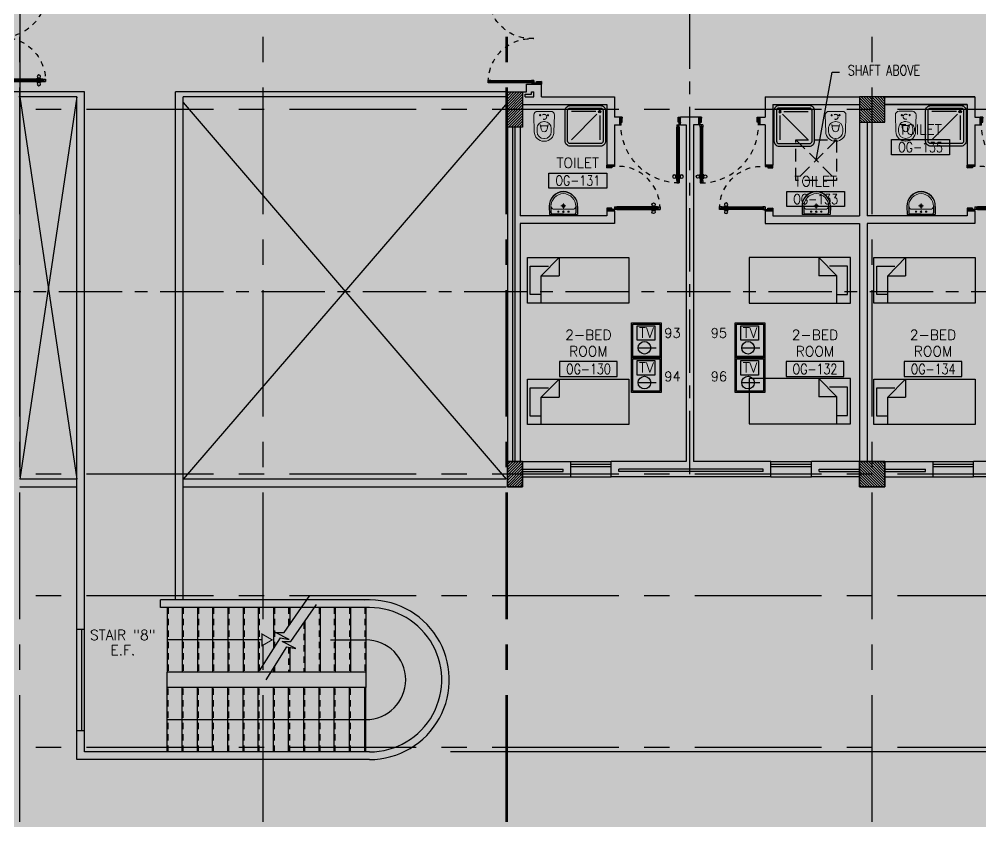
# Model space of a CAD drawing. Extents: x 0 to 93, y -1.5 to 78.
# Drawn here: x 40.44 to 59.41, y -1.46 to 14.38 of the extents above; entities that cross this region are included whole.
import ezdxf
from ezdxf.enums import TextEntityAlignment as Align

# ---------------------------------------------------------------- set-up
doc = ezdxf.new("R2010")
doc.units = 0
doc.header["$MEASUREMENT"] = 0
doc.header["$PDMODE"] = 34
for name, pattern in [('CENTER', [2, 1.25, -0.25, 0.25, -0.25]), ('CENTERX2', [4, 2.5, -0.5, 0.5, -0.5]), ('DASHED', [0.75, 0.5, -0.25]), ('HIDDEN', [0.375, 0.25, -0.125]), ('HIDDEN2', [0.1875, 0.125, -0.0625])]:
    doc.linetypes.add(name, pattern=pattern)
doc.layers.get('0').update_dxf_attribs({"color": 11, "linetype": 'CONTINUOUS'})
doc.layers.get('DEFPOINTS').update_dxf_attribs({"color": 11, "linetype": 'CONTINUOUS'})
for name, color, linetype in [('AX-DIM', 11, 'CONTINUOUS'), ('AXES', 11, 'CENTERX2'), ('AXES1', 11, 'CENTER'), ('COL', 11, 'CONTINUOUS'), ('DOOR', 11, 'CONTINUOUS'), ('E-CCTV', 4, 'CONTINUOUS'), ('E-SOCKETS', 4, 'CONTINUOUS'), ('EJ', 11, 'CONTINUOUS'), ('FIX', 11, 'CONTINUOUS'), ('FUR', 11, 'CONTINUOUS'), ('HAT', 11, 'CONTINUOUS'), ('INSUL', 11, 'CONTINUOUS'), ('RM-BOX', 11, 'CONTINUOUS'), ('RM-NAME', 11, 'CONTINUOUS'), ('RM-NO', 11, 'CONTINUOUS'), ('ROOF', 11, 'CONTINUOUS'), ('SHAFT', 11, 'CONTINUOUS'), ('STR', 11, 'CONTINUOUS'), ('WALL', 11, 'CONTINUOUS'), ('WIN', 11, 'CONTINUOUS')]:
    doc.layers.add(name, color=color, linetype=linetype)
doc.styles.add('ROMANS', font='ROMANS.shx', dxfattribs={"width": 0.6})
doc.styles.add('SIMPLEX', font='simplex.shx', dxfattribs={"width": 0.8})
doc.dimstyles.new('DIM-OUT', dxfattribs={"dimscale": 0, "dimtxt": 0.24, "dimasz": 0.08, "dimexe": 0.02, "dimexo": 0.02, "dimgap": 0.05, "dimtad": 1, "dimdec": 0, "dimlfac": 1000, "dimzin": 0, "dimdsep": 46, "dimtxsty": 'ROMANS', "dimblk1": 'ARCHTICK', "dimblk2": 'ARCHTICK', "dimsah": 1, "dimcen": 0.01, "dimdle": 0.08, "dimclrd": 7, "dimclre": 7, "dimclrt": 2, "dimadec": 0, "dimazin": 0, "dimtp": 2, "dimtm": 2, "dimtfac": 0.114286, "dimtdec": 0, "dimtix": 1, "dimtmove": 2, "dimatfit": 3, "dimldrblk": 'ARCHTICK', "dimfxl": 0, "dimtolj": 1, "dimtzin": 0, "dimarcsym": 0})
doc.dimstyles.new('DIM7', dxfattribs={"dimtxt": 0.24, "dimasz": 0.08, "dimexe": 0.07, "dimexo": 0.05, "dimgap": 0.07, "dimtad": 1, "dimzin": 0, "dimdsep": 46, "dimtxsty": 'SIMPLEX', "dimblk": 'ARCHTICK', "dimcen": 0.05, "dimdle": 0.05, "dimclrd": 4, "dimclre": 4, "dimclrt": 2, "dimadec": 0, "dimazin": 0, "dimtp": 2, "dimtm": 2, "dimtfac": 0.114286, "dimtix": 1, "dimtmove": 2, "dimatfit": 3, "dimldrblk": 'DOT', "dimfxl": 0, "dimtolj": 1, "dimtzin": 0, "dimarcsym": 0})

# ---------------------------------------------------------------- blocks, each defined once
blk = doc.blocks.new('_ARCHTICK')
at = {"color": 0, "linetype": 'ByBlock', "const_width": 0.15}
blk.add_lwpolyline([(-0.5, -0.5), (0.5, 0.5)], dxfattribs=at)
blk = doc.blocks.new('*D660')
at = {"layer": 'AX-DIM', "color": 7, "lineweight": -2}
for p, q in [((90.892, 5.15), (91.592, 5.15)), ((91.572, 5.23), (91.572, -0.155)), ((48.947, -0.075), (91.592, -0.075))]:
    blk.add_line(p, q, dxfattribs=at)
at = {"layer": 'DEFPOINTS', "color": 0}
for p in [(90.872, 5.15), (48.927, -0.075), (91.572, -0.075)]:
    blk.add_point(p, dxfattribs=at)
at = {"layer": 'AX-DIM', "color": 7, "lineweight": -2, "xscale": 0.08, "yscale": 0.08, "zscale": 0.08}
for p, rotation in [((91.572, 5.15), 90), ((91.572, -0.075), 270)]:
    blk.add_blockref('_ARCHTICK', p, dxfattribs=dict(at, rotation=rotation))
at = {"layer": 'AX-DIM', "color": 2, "insert": (91.402, 2.537), "char_height": 0.24, "attachment_point": 5, "rotation": 90, "style": 'ROMANS'}
blk.add_mtext('\\A1;5225', dxfattribs=at)
blk = doc.blocks.new('SHR1')
at = {"layer": 'FIX'}
for p, q in [((-196, 196), (-700, 700)), ((-143, 218), (-143, 700)), ((-218, 143), (-700, 143))]:
    blk.add_line(p, q, dxfattribs=at)
for points in [[(-825, 125), (-825, 725, -0.414214), (-725, 825), (-125, 825, -0.414214), (-25, 725), (-25, 125, -0.414214), (-125, 25), (-725, 25, -0.414214)], [(-775, 125), (-775, 725, -0.414214), (-725, 775), (-125, 775, -0.414214), (-75, 725), (-75, 125, -0.414214), (-125, 75), (-725, 75, -0.414214)]]:
    blk.add_lwpolyline(points, format="xyb", close=True, dxfattribs=at)
for radius in [25, 15]:
    blk.add_circle((-143, 143), radius, dxfattribs=at)
blk = doc.blocks.new('WC1')
at = {"layer": 'FIX', "lineweight": 20}
for p, q in [((-210, 204), (-538, 194)), ((-727, 5), (-727, -5)), ((-674, 5), (-674, -5)), ((-534, 24), (-540, 0)), ((-540, 0), (-534, -24)), ((-475, 141), (-538, 141)), ((-395, 76), (-490, 60)), ((-339, 5), (-339, -5)), ((-137, 0), (-137, 131)), ((-137, -131), (-137, 0)), ((-538, -141), (-475, -141)), ((-490, -60), (-395, -76)), ((-538, -194), (-210, -204)), ((-213, -204), (-210, -204))]:
    blk.add_line(p, q, dxfattribs=at)
at = {"layer": 'FIX', "linetype": 'Continuous', "lineweight": 20}
blk.add_line((-420, -47), (-420, 45), dxfattribs=at)
at = {"layer": 'FIX', "linetype": 'HIDDEN2', "lineweight": 20, "ltscale": 0.3}
blk.add_circle((-245, 0), 49.8, dxfattribs=at)
at = {"layer": 'FIX', "linetype": 'HIDDEN', "lineweight": 20, "ltscale": 0.05}
for centre in [(-213, 78), (-213, -77)]:
    blk.add_circle(centre, 11.6, dxfattribs=at)
at = {"layer": 'FIX', "lineweight": 20}
for centre, radius, start, end in [((-538, 5), 189, 90, 180), ((-210, 131), 73, 360, 90), ((-538, 5), 136, 90, 180), ((-473, -7), 68.2, 128.9242, 152.8468), ((-464, -18), 82, 108.496, 128.9242), ((-475, 5), 136, 360, 90), ((-538, -5), 189, 180, 270), ((-538, -5), 136, 180, 270), ((-473, 7), 68.2, 207.1532, 231.0758), ((-464, 18), 82, 231.0758, 251.504), ((-475, -5), 136, 270, 0), ((-210, -131), 73, 270, 0)]:
    blk.add_arc(centre, radius, start, end, dxfattribs=at)
at = {"layer": 'FIX', "linetype": 'Continuous', "lineweight": 20}
for centre, start, end in [((-443, 46), 357.6662, 91.6121), ((-442, -46), 268.3879, 2.3338)]:
    blk.add_arc(centre, 22.3, start, end, dxfattribs=at)
blk = doc.blocks.new('LAV1')
at = {"layer": 'FIX', "linetype": 'ByBlock', "ltscale": 0.3}
for p, q in [((-280, 210), (-275, 50)), ((-245, 210), (-245, 85)), ((245, 210), (245, 85)), ((280, 210), (275, 50)), ((0, 60), (-220, 60)), ((0, 60), (220, 60))]:
    blk.add_line(p, q, dxfattribs=at)
at = {"layer": 'FIX', "linetype": 'Continuous', "lineweight": 20}
for p, q in [((-275, 210), (-275, 50)), ((275, 210), (275, 50)), ((0, 50), (-275, 50)), ((0, 50), (-252, 50)), ((0, 155), (-181, 155)), ((0, 155), (181, 155)), ((0, 50), (275, 50)), ((0, 50), (252, 50))]:
    blk.add_line(p, q, dxfattribs=at)
at = {"layer": 'FIX', "linetype": 'DASHED', "lineweight": 20, "ltscale": 0.05}
for p, q in [((50, 220), (-50, 220)), ((0, 170), (0, 270)), ((0, 170), (0, 270))]:
    blk.add_line(p, q, dxfattribs=at)
at = {"layer": 'FIX', "lineweight": 20}
for p, q in [((16, 107), (-15, 107)), ((0, 92), (0, 123))]:
    blk.add_line(p, q, dxfattribs=at)
for centre, radius in [((0, 220), 29.5), ((0, 220), 22.5), ((0, 107), 15.5)]:
    blk.add_circle(centre, radius, dxfattribs=at)
at = {"layer": 'FIX', "linetype": 'HIDDEN', "lineweight": 20, "ltscale": 0.05}
for centre in [(-100, 107), (100, 107)]:
    blk.add_circle(centre, 12.4, dxfattribs=at)
at = {"layer": 'FIX', "linetype": 'ByBlock', "ltscale": 0.3}
for centre, radius, start, end in [((7, 220), 287, 91.3776, 182.0064), ((-7, 220), 287, 357.9936, 88.6224), ((-220, 85), 24.9, 179.7021, 269.9486), ((220, 85), 24.9, 270.0514, 0.2979)]:
    blk.add_arc(centre, radius, start, end, dxfattribs=at)
at = {"layer": 'FIX', "linetype": 'Continuous', "lineweight": 20}
for centre, radius, start, end in [((8, 217), 283, 91.6988, 181.351), ((8, 212), 253, 91.7328, 180.4884), ((-8, 217), 283, 358.649, 88.3012), ((-8, 212), 253, 359.5116, 88.2672), ((-179, 222), 66.9, 190.2006, 268.0786), ((179, 222), 66.9, 271.9214, 349.7994)]:
    blk.add_arc(centre, radius, start, end, dxfattribs=at)
blk = doc.blocks.new('DOOR100')
at = {"layer": 'DOOR', "color": 0, "linetype": 'ByBlock'}
for p, q in [((-92, 1206), (-92, 1141)), ((-83, 1206), (-92, 1206)), ((-83, 1141), (-92, 1141)), ((-83, 1129), (-83, 1219)), ((-76, 1219), (-83, 1219)), ((-83, 1206), (-83, 1141)), ((-76, 1251), (-76, 1301)), ((-76, 1301), (-26, 1301)), ((-26, 1301), (-76, 1301)), ((-59, 1251), (-76, 1251)), ((-59, 1251), (-59, 1271)), ((-43, 1271), (-59, 1271)), ((-43, 1251), (-43, 1271)), ((-26, 1251), (-43, 1251)), ((-26, 1251), (-26, 1301)), ((-26, 1219), (-19, 1219)), ((-19, 1129), (-19, 1219)), ((-19, 1206), (-19, 1141)), ((-19, 1206), (-10, 1206)), ((-19, 1141), (-10, 1141)), ((-10, 1206), (-10, 1141)), ((-76, 1129), (-83, 1129)), ((-26, 1129), (-19, 1129)), ((-76, 200), (-59, 200)), ((-76, 150), (-76, 200)), ((-59, 200), (-59, 180)), ((-43, 200), (-26, 200)), ((-43, 180), (-43, 200)), ((-26, 200), (-26, 150)), ((-1201, 0), (-1201, 150)), ((-1201, 150), (-1176, 150)), ((-1201, 150), (-1201, 0)), ((-1151, 0), (-1201, 0)), ((-1176, 150), (-1176, 100)), ((-1176, 100), (-1151, 100)), ((-1151, 100), (-1151, 0)), ((-76, 150), (-26, 150)), ((-59, 180), (-43, 180)), ((-51, 100), (-51, 0)), ((-26, 100), (-51, 100)), ((-51, 0), (-1, 0)), ((-1, 150), (-26, 150)), ((-26, 150), (-26, 100)), ((-1, 150), (-1, 0))]:
    blk.add_line(p, q, dxfattribs=at)
at = {"layer": 'DOOR', "linetype": 'ByBlock'}
for p, q in [((-76, 1251), (-76, 200)), ((-59, 200), (-59, 1251)), ((-43, 200), (-43, 1251)), ((-26, 200), (-26, 1251))]:
    blk.add_line(p, q, dxfattribs=at)
at = {"layer": 'DOOR', "color": 9, "linetype": 'ByBlock'}
for p, q in [((-1151, 0), (-1201, 114)), ((-1151, 0), (-1201, 40)), ((-1151, 0), (-1164, 100)), ((-51, 0), (-1, 114)), ((-51, 0), (-38, 100)), ((-51, 0), (-1, 40))]:
    blk.add_line(p, q, dxfattribs=at)
at = {"layer": 'DOOR', "color": 0, "linetype": 'ByBlock'}
for centre in [(-125, 1174), (22, 1174)]:
    blk.add_circle(centre, 32.4, dxfattribs=at)
at = {"layer": 'DOOR', "linetype": 'HIDDEN', "ltscale": 0.5}
blk.add_arc((-27, 152), 1149, 89.961, 180.0931, dxfattribs=at)
at = {"layer": 'DOOR', "color": 9, "linetype": 'ByBlock'}
for centre, radius, start, end in [((-1151, 0), 154, 103.7142, 108.8947), ((-1151, 0), 134, 100.72, 111.8402), ((-1151, 0), 94.4, 90, 121.9818), ((-1151, 0), 74.4, 90, 132.2236), ((-1151, 0), 54.4, 90, 156.7926), ((-1151, 0), 34.4, 90, 180), ((-1151, 0), 14.4, 90, 180), ((-51, 0), 94.4, 58.0182, 90), ((-51, 0), 74.4, 47.7764, 90), ((-51, 0), 54.4, 23.2074, 90), ((-51, 0), 34.4, 0, 90), ((-51, 0), 14.4, 0, 90), ((-51, 0), 134, 68.1598, 79.28), ((-51, 0), 114, 64.0838, 77.3774), ((-51, 0), 154, 71.1053, 76.2858)]:
    blk.add_arc(centre, radius, start, end, dxfattribs=at)
blk = doc.blocks.new('DOOR90')
at = {"layer": 'DOOR', "linetype": 'ByBlock'}
for p, q in [((0, 0), (-150, 0)), ((-200, -25), (-1000, -25)), ((-200, -42), (-1000, -42)), ((-200, -58), (-1000, -58)), ((-1000, -75), (-200, -75))]:
    blk.add_line(p, q, dxfattribs=at)
at = {"layer": 'DOOR', "color": 0, "linetype": 'ByBlock'}
for p, q in [((-150, 0), (-150, -25)), ((-150, 0), (0, 0)), ((0, -50), (0, 0)), ((-1050, -25), (-1050, -75)), ((-1050, -75), (-1050, -25)), ((-1000, -25), (-1050, -25)), ((-1000, -75), (-1050, -75)), ((-1020, -42), (-1020, -58)), ((-1000, -42), (-1020, -42)), ((-1000, -58), (-1020, -58)), ((-1000, -25), (-1000, -42)), ((-1000, -58), (-1000, -75)), ((-968, -25), (-968, -18)), ((-878, -18), (-968, -18)), ((-968, -75), (-968, -82)), ((-878, -82), (-968, -82)), ((-955, -18), (-955, -9)), ((-955, -9), (-890, -9)), ((-955, -18), (-890, -18)), ((-955, -82), (-955, -91)), ((-955, -82), (-890, -82)), ((-955, -91), (-890, -91)), ((-890, -18), (-890, -9)), ((-890, -82), (-890, -91)), ((-878, -25), (-878, -18)), ((-878, -75), (-878, -82)), ((-200, -42), (-200, -25)), ((-200, -25), (-150, -25)), ((-180, -42), (-200, -42)), ((-200, -75), (-200, -58)), ((-200, -58), (-180, -58)), ((-150, -75), (-200, -75)), ((-180, -58), (-180, -42)), ((-150, -75), (-150, -25)), ((-150, -25), (-100, -25)), ((-100, -25), (-100, -50)), ((-100, -50), (0, -50)), ((-150, -900), (-150, -875)), ((-150, -875), (-100, -875)), ((0, -900), (-150, -900)), ((-150, -900), (0, -900)), ((-100, -850), (0, -850)), ((-100, -875), (-100, -850)), ((0, -850), (0, -900))]:
    blk.add_line(p, q, dxfattribs=at)
at = {"layer": 'DOOR', "color": 9, "linetype": 'ByBlock'}
for p, q in [((0, -50), (-114, 0)), ((0, -50), (-40, 0)), ((0, -50), (-100, -37)), ((0, -850), (-114, -900)), ((0, -850), (-100, -863)), ((0, -850), (-40, -900))]:
    blk.add_line(p, q, dxfattribs=at)
at = {"layer": 'DOOR', "color": 0, "linetype": 'ByBlock'}
for centre in [(-923, 24), (-923, -124)]:
    blk.add_circle(centre, 32.4, dxfattribs=at)
at = {"layer": 'DOOR', "color": 9, "linetype": 'ByBlock'}
for centre, radius, start, end in [((0, -50), 74.4, 137.7764, 180), ((0, -50), 54.4, 113.2074, 180), ((0, -50), 154, 161.1053, 166.2858), ((0, -50), 134, 158.1598, 169.28), ((0, -50), 114, 154.0838, 167.3774), ((0, -50), 94.4, 148.0182, 180), ((0, -50), 34.4, 90, 180), ((0, -50), 14.4, 90, 180), ((0, -850), 154, 193.7142, 198.8947), ((0, -850), 134, 190.72, 201.8402), ((0, -850), 94.4, 180, 211.9818), ((0, -850), 74.4, 180, 222.2236), ((0, -850), 54.4, 180, 246.7926), ((0, -850), 34.4, 180, 270), ((0, -850), 14.4, 180, 270)]:
    blk.add_arc(centre, radius, start, end, dxfattribs=at)
at = {"layer": 'DOOR', "linetype": 'HIDDEN', "ltscale": 0.5}
blk.add_arc((-222, -50), 828, 178.2701, 275.003, dxfattribs=at)
blk = doc.blocks.new('RM1')
at = {"layer": 'RM-BOX'}
blk.add_lwpolyline([(570, -200), (-570, -200), (-570, -500), (570, -500)], close=True, dxfattribs=at)
at = {"layer": 'RM-NAME', "style": 'ROMANS'}
for tag, p in [('ROOMNAME1', (0, 324)), ('ROOMNAME2', (0, 0))]:
    blk.add_attdef(tag, text='', height=200, dxfattribs=at).set_placement(p, align=Align.MIDDLE)
at = {"layer": 'RM-NO', "style": 'ROMANS', "width": 0.8}
blk.add_attdef('ROOMNO', text='', height=200, dxfattribs=at).set_placement((0, -350), align=Align.MIDDLE)
blk = doc.blocks.new('AH20A')
at = {"layer": 'FUR'}
for p, q in [((0, 0.5), (0, -0.5)), ((1, 0.5), (0, 0.5)), ((0.1358, 0.5), (0.1358, -0.0987)), ((1, -0.5), (1, 0.5)), ((0.1358, 0.3112), (0.0277, 0.3112)), ((0.0277, 0.3112), (0.0277, -0.3087)), ((0.1358, -0.0987), (0.3125, -0.5)), ((0.1358, -0.0987), (0.3125, -0.0987)), ((0.3125, -0.5), (0.3125, -0.0987)), ((0.0277, -0.3087), (0.2076, -0.3087)), ((0, -0.5), (1, -0.5))]:
    blk.add_line(p, q, dxfattribs=at)
blk = doc.blocks.new('*X89')
at = {"color": 0}
for p, q in [((227929, 169910), (228408, 170390)), ((227929, 169963), (228355, 170390)), ((227929, 170017), (228302, 170390)), ((227929, 170070), (228249, 170390)), ((227929, 170123), (228196, 170390)), ((227929, 170176), (228143, 170390)), ((227929, 170229), (228090, 170390)), ((227929, 170282), (228037, 170390)), ((227929, 170335), (227984, 170390)), ((227961, 169890), (228429, 170357)), ((228014, 169890), (228429, 170304)), ((228067, 169890), (228429, 170251)), ((228120, 169890), (228429, 170198)), ((228173, 169890), (228429, 170145)), ((228226, 169890), (228429, 170092)), ((228279, 169890), (228429, 170039)), ((228332, 169890), (228429, 169986)), ((228385, 169890), (228429, 169933))]:
    blk.add_line(p, q, dxfattribs=at)
blk = doc.blocks.new('COL50')
at = {"layer": 'COL'}
blk.add_lwpolyline([(-250, 250), (-250, -250), (250, -250), (250, 250)], close=True, dxfattribs=at)
blk = doc.blocks.new('A$C272A55A0')
at = {"layer": 'DOOR', "color": 0, "linetype": 'ByBlock'}
for p, q in [((0, 900), (0, 1050)), ((50, 1050), (0, 1050)), ((25, 950), (50, 950)), ((25, 900), (25, 950)), ((50, 950), (50, 1050)), ((1750, 950), (1750, 1050)), ((1750, 1050), (1800, 1050)), ((1775, 950), (1750, 950)), ((1775, 900), (1775, 950)), ((1800, 1050), (1800, 900)), ((0, 900), (25, 900)), ((75, 900), (25, 900)), ((25, 850), (25, 900)), ((42, 850), (25, 850)), ((58, 870), (42, 870)), ((42, 870), (42, 850)), ((58, 850), (58, 870)), ((75, 850), (58, 850)), ((75, 900), (75, 850)), ((1725, 900), (1775, 900)), ((1725, 900), (1725, 850)), ((1725, 850), (1742, 850)), ((1742, 870), (1758, 870)), ((1742, 850), (1742, 870)), ((1758, 870), (1758, 850)), ((1758, 850), (1775, 850)), ((1800, 900), (1775, 900)), ((1775, 850), (1775, 900)), ((25, 50), (42, 50)), ((25, 50), (25, 0)), ((25, 0), (75, 0)), ((75, 0), (25, 0)), ((42, 50), (42, 30)), ((42, 30), (58, 30)), ((58, 50), (75, 50)), ((58, 50), (58, 30)), ((75, 50), (75, 0)), ((1718, 160), (1709, 160)), ((1709, 95), (1709, 160)), ((1718, 95), (1709, 95)), ((1725, 173), (1718, 173)), ((1718, 173), (1718, 83)), ((1718, 95), (1718, 160)), ((1725, 83), (1718, 83)), ((1742, 50), (1725, 50)), ((1725, 50), (1725, 0)), ((1775, 0), (1725, 0)), ((1725, 0), (1775, 0)), ((1742, 50), (1742, 30)), ((1758, 30), (1742, 30)), ((1775, 50), (1758, 50)), ((1758, 50), (1758, 30)), ((1775, 173), (1782, 173)), ((1775, 83), (1782, 83)), ((1775, 50), (1775, 0)), ((1782, 173), (1782, 83)), ((1782, 160), (1791, 160)), ((1782, 95), (1782, 160)), ((1782, 95), (1791, 95)), ((1791, 95), (1791, 160))]:
    blk.add_line(p, q, dxfattribs=at)
at = {"layer": 'DOOR', "color": 9, "linetype": 'ByBlock'}
for p, q in [((50, 1050), (0, 1010)), ((50, 1050), (0, 937)), ((50, 1050), (37, 950)), ((1750, 1050), (1800, 1010)), ((1750, 1050), (1800, 937)), ((1750, 1050), (1763, 950))]:
    blk.add_line(p, q, dxfattribs=at)
at = {"layer": 'DOOR', "linetype": 'ByBlock'}
for p, q in [((25, 850), (25, 50)), ((42, 850), (42, 50)), ((58, 850), (58, 50)), ((75, 50), (75, 850)), ((1725, 50), (1725, 850)), ((1742, 850), (1742, 50)), ((1758, 850), (1758, 50)), ((1775, 850), (1775, 50))]:
    blk.add_line(p, q, dxfattribs=at)
at = {"layer": 'DOOR', "color": 0, "linetype": 'ByBlock'}
for centre in [(1676, 128), (1824, 128)]:
    blk.add_circle(centre, 32.4, dxfattribs=at)
at = {"layer": 'DOOR', "color": 9, "linetype": 'ByBlock'}
for centre, radius, start, end in [((50, 1050), 54.4, 203.2074, 270), ((50, 1050), 74.4, 227.7764, 270), ((50, 1050), 94.4, 238.0182, 270), ((50, 1050), 34.4, 180, 270), ((50, 1050), 14.4, 180, 270), ((1750, 1050), 14.4, 270, 0), ((1750, 1050), 34.4, 270, 0), ((1750, 1050), 54.4, 270, 336.7926), ((1750, 1050), 74.4, 270, 312.2236), ((1750, 1050), 94.4, 270, 301.9818), ((50, 1050), 114, 244.0838, 257.3774), ((50, 1050), 134, 248.1598, 259.28), ((50, 1050), 154, 251.1053, 256.2858), ((1750, 1050), 114, 282.6226, 295.9162), ((1750, 1050), 134, 280.72, 291.8402), ((1750, 1050), 154, 283.7142, 288.8947)]:
    blk.add_arc(centre, radius, start, end, dxfattribs=at)
at = {"layer": 'DOOR', "linetype": 'HIDDEN', "ltscale": 0.5}
for centre, start, end in [((50, 851), 268.3174, 3.2965), ((1750, 851), 176.7035, 271.6826)]:
    blk.add_arc(centre, 851, start, end, dxfattribs=at)
at = {"layer": 'WALL', "linetype": 'ByBlock'}
blk.add_line((1800, 900), (1800, 1050), dxfattribs=at)
blk = doc.blocks.new('C11')
at = {"layer": 'HAT'}
h = blk.add_hatch(dxfattribs=at)
h.set_pattern_fill('ANSI31', color=256, scale=300, style=0)
h.set_pattern_definition([(45, (-248556.182, -75061.005), (-26.5165043, 26.5165043), [])])
h.paths.add_polyline_path([(300, 700), (0, 700), (0, 350), (300, 350)])
h.paths.add_polyline_path([(300, 350), (0, 350), (0, 0), (300, 0)])
at = {"layer": 'COL'}
blk.add_lwpolyline([(300, 700), (300, 0), (0, 0), (0, 700)], close=True, dxfattribs=at)
blk = doc.blocks.new('*X88')
at = {"color": 0}
for p, q in [((227929, 177123), (228395, 177590)), ((227929, 177176), (228342, 177590)), ((227929, 177229), (228289, 177590)), ((227929, 177282), (228236, 177590)), ((227929, 177335), (228183, 177590)), ((227929, 177388), (228130, 177590)), ((227929, 177441), (228077, 177590)), ((227929, 177494), (228024, 177590)), ((227929, 177547), (227971, 177590)), ((227948, 177090), (228429, 177570)), ((228001, 177090), (228429, 177517)), ((228054, 177090), (228429, 177464)), ((228107, 177090), (228429, 177411)), ((228161, 177090), (228429, 177358)), ((228214, 177090), (228429, 177305)), ((228267, 177090), (228429, 177252)), ((228320, 177090), (228429, 177199)), ((228373, 177090), (228429, 177146))]:
    blk.add_line(p, q, dxfattribs=at)
blk = doc.blocks.new('C-300')
at = {"layer": 'HAT', "linetype": 'ByBlock', "ltscale": 0.3}
h = blk.add_hatch(dxfattribs=at)
h.set_pattern_fill('ANSI31', color=8, scale=300, style=0)
h.set_pattern_definition([(45, (-258496.182, -82361.005), (-26.5165043, 26.5165043), [])])
h.paths.add_polyline_path([(300, 500), (0, 500), (0, 250), (300, 250)])
h.paths.add_polyline_path([(300, 250), (0, 250), (0, 0), (300, 0)])
at = {"layer": 'COL'}
blk.add_lwpolyline([(0, 500), (300, 500), (300, 0), (0, 0)], close=True, dxfattribs=at)

msp = doc.modelspace()

# ---------------------------------------------------------------- linework, layer by layer
for p, q in [((45.6701, 2.2749), (46.1778, 3.0062)), ((45.7969, 2.0966), (46.3046, 2.8279)), ((45.1841, 1.5143), (45.5933, 2.1695)), ((45.4998, 2.2749), (45.6701, 2.2749)), ((45.7687, 2.1344), (45.4998, 2.2749)), ((45.5933, 2.1695), (45.7687, 2.1344)), ((45.8954, 1.9562), (45.6266, 2.0966)), ((45.6266, 2.0966), (45.7969, 2.0966)), ((45.3109, 1.336), (45.7201, 1.9913)), ((45.7201, 1.9913), (45.8954, 1.9562))]:
    msp.add_line(p, q)
at = {"layer": 'AXES'}
for p, q in [((45.2517, -1.4643), (45.2517, 77.3484)), ((57.2717, -1.4643), (57.2717, 77.3484)), ((40.4517, -1.4643), (40.4517, 76.9984)), ((50.0517, -1.4643), (50.0517, 76.9984)), ((50.0717, -1.4643), (50.0717, 76.9984)), ((92.2717, 12.6), (24.2317, 12.6)), ((92.2717, 5.4), (24.2317, 5.4)), ((92.2717, 3), (24.2317, 3)), ((92.2717, 0), (24.2317, 0))]:
    msp.add_line(p, q, dxfattribs=at)
at = {"layer": 'AXES1'}
for p, q in [((53.6717, 5.4), (53.6717, 64.22)), ((82.4717, 9), (21.8317, 9)), ((82.4717, 9), (40.1817, 9))]:
    msp.add_line(p, q, dxfattribs=at)
at = {"layer": 'COL'}
msp.add_lwpolyline([(57.5217, 5.65), (57.5217, 5.15), (57.0217, 5.15), (57.0217, 5.65)], close=True, dxfattribs=at)
at = {"layer": 'E-SOCKETS'}
for p, q in [((52.5219, 7.7005), (52.5219, 8.3878)), ((52.5219, 8.3878), (53.1078, 8.3878)), ((53.1078, 8.3878), (53.1078, 7.7005)), ((54.5653, 7.7005), (54.5653, 8.3878)), ((54.5653, 8.3878), (55.1512, 8.3878)), ((55.1512, 8.3878), (55.1512, 7.7005)), ((52.6526, 7.8941), (53.011, 7.8941)), ((54.6961, 7.8941), (55.0544, 7.8941)), ((52.5219, 7.7005), (53.1078, 7.7005)), ((53.1078, 7.7005), (52.5219, 7.7005)), ((52.5219, 7.0131), (52.5219, 7.7005)), ((53.1078, 7.7005), (53.1078, 7.0131)), ((54.5653, 7.7005), (55.1512, 7.7005)), ((55.1512, 7.7005), (54.5653, 7.7005)), ((54.5653, 7.0131), (54.5653, 7.7005)), ((55.1512, 7.7005), (55.1512, 7.0131)), ((52.6526, 7.2067), (53.011, 7.2067)), ((54.6961, 7.2067), (55.0544, 7.2067)), ((53.1078, 7.0131), (52.5219, 7.0131)), ((55.1512, 7.0131), (54.5653, 7.0131))]:
    msp.add_line(p, q, dxfattribs=at)
at = {"layer": 'E-SOCKETS', "color": 8}
for p, q in [((52.5469, 7.7255), (52.5469, 8.3628)), ((52.5469, 8.3628), (53.0828, 8.3628)), ((53.0828, 8.3628), (53.0828, 7.7255)), ((54.5903, 7.7255), (54.5903, 8.3628)), ((54.5903, 8.3628), (55.1262, 8.3628)), ((55.1262, 8.3628), (55.1262, 7.7255)), ((53.0828, 7.7255), (52.5469, 7.7255)), ((52.5469, 7.6755), (53.0828, 7.6755)), ((52.5469, 7.0381), (52.5469, 7.6755)), ((53.0828, 7.6755), (53.0828, 7.0381)), ((55.1262, 7.7255), (54.5903, 7.7255)), ((54.5903, 7.6755), (55.1262, 7.6755)), ((54.5903, 7.0381), (54.5903, 7.6755)), ((55.1262, 7.6755), (55.1262, 7.0381)), ((53.0828, 7.0381), (52.5469, 7.0381)), ((55.1262, 7.0381), (54.5903, 7.0381))]:
    msp.add_line(p, q, dxfattribs=at)
at = {"layer": 'E-SOCKETS'}
for points in [[(52.636, 8.0445), (52.636, 8.3306), (52.981, 8.3306), (52.981, 8.0445)], [(54.6794, 8.0445), (54.6794, 8.3306), (55.0244, 8.3306), (55.0244, 8.0445)], [(52.636, 7.3572), (52.636, 7.6432), (52.981, 7.6432), (52.981, 7.3572)], [(54.6794, 7.3572), (54.6794, 7.6432), (55.0244, 7.6432), (55.0244, 7.3572)]]:
    msp.add_lwpolyline(points, close=True, dxfattribs=at)
for centre in [(52.7776, 7.8941), (54.8211, 7.8941), (52.7776, 7.2067), (54.8211, 7.2067)]:
    msp.add_circle(centre, 0.125, dxfattribs=at)
at = {"layer": 'EJ'}
msp.add_line((40.4517, 15.1), (40.4517, 13), dxfattribs=at)
at = {"layer": 'INSUL'}
for p, q in [((50.5467, 12.9), (50.5467, 12.95)), ((50.5467, 12.95), (50.5967, 12.95)), ((50.5967, 12.85), (50.5967, 12.95)), ((50.4217, 12.9), (50.5467, 12.9)), ((50.4217, 12.85), (50.5967, 12.85)), ((50.1717, 12.25), (50.1717, 5.65)), ((50.2217, 12.25), (50.2217, 5.65)), ((50.3717, 5.5), (51.1717, 5.5)), ((50.3717, 5.45), (51.1717, 5.45)), ((51.1717, 5.45), (51.1717, 5.5)), ((52.2717, 5.45), (52.2717, 5.5)), ((55.1217, 5.5), (52.2717, 5.5)), ((55.1217, 5.45), (52.2717, 5.45)), ((55.1217, 5.45), (55.1217, 5.5)), ((56.2217, 5.45), (56.2217, 5.5)), ((56.2217, 5.5), (57.0217, 5.5)), ((56.2217, 5.45), (57.0217, 5.45)), ((57.5217, 5.5), (58.3217, 5.5)), ((57.5217, 5.45), (58.3217, 5.45)), ((58.3217, 5.45), (58.3217, 5.5))]:
    msp.add_line(p, q, dxfattribs=at)
at = {"layer": 'RM-NO'}
msp.add_line((59.4029, 12.45), (59.4029, 12.3), dxfattribs=at)
at = {"layer": 'ROOF'}
for p, q in [((40.4517, 26.65), (40.4517, 13)), ((41.7267, 12.95), (40.0567, 12.95)), ((40.4517, 13), (40.4517, 5.35)), ((41.7267, 2.34), (41.7267, 12.95)), ((43.5267, 2.915), (43.5267, 12.95)), ((50.0517, 12.95), (43.5267, 12.95)), ((41.5767, 12.85), (40.4317, 12.85)), ((41.5767, 2.915), (41.5767, 12.85)), ((43.6767, 2.915), (43.6767, 12.85)), ((50.0517, 12.85), (43.6767, 12.85)), ((40.4517, 5.15), (41.5767, 5.15)), ((41.5767, 5.3), (40.4518, 5.3)), ((50.0515, 5.3), (43.6767, 5.3)), ((43.6767, 5.15), (50.0517, 5.15)), ((45.4569, 1.5698), (45.4569, 1.49)), ((45.4569, 1.5698), (45.4569, 1.49)), ((45.4769, 1.6018), (45.4769, 1.49)), ((45.4769, 1.6018), (45.4769, 1.49)), ((43.3569, 1.19), (43.3569, 1.49)), ((47.2769, 1.49), (43.3569, 1.49)), ((47.2769, 1.49), (47.2769, 1.19)), ((47.2769, 1.19), (43.3569, 1.19))]:
    msp.add_line(p, q, dxfattribs=at)
at = {"layer": 'ROOF', "color": 9}
msp.add_line((40.4517, 13), (40.4517, 5.35), dxfattribs=at)
at = {"layer": 'SHAFT'}
for p, q in [((40.4517, 12.85), (41.5767, 5.3)), ((41.5767, 12.85), (40.4518, 5.3)), ((50.0717, 12.74), (43.6767, 5.3)), ((43.6767, 12.74), (50.0515, 5.3))]:
    msp.add_line(p, q, dxfattribs=at)
at = {"layer": 'SHAFT', "linetype": 'HIDDEN'}
for p, q in [((55.7657, 12), (56.5657, 11.2)), ((56.5657, 12), (55.7657, 11.2))]:
    msp.add_line(p, q, dxfattribs=at)
msp.add_lwpolyline([(55.7657, 12), (56.5657, 12), (56.5657, 11.2), (55.7657, 11.2)], close=True, dxfattribs=at)
at = {"layer": 'STR'}
for p, q in [((43.3569, 2.765), (43.3569, 1.49)), ((43.6569, 2.765), (43.6569, 1.49)), ((43.9569, 2.765), (43.9569, 1.49)), ((44.2569, 2.765), (44.2569, 1.49)), ((44.5569, 2.765), (44.5569, 1.49)), ((44.8569, 2.765), (44.8569, 1.49)), ((45.1569, 2.765), (45.1569, 1.49)), ((45.4569, 2.765), (45.4569, 1.951)), ((45.7769, 2.765), (45.7769, 2.4286)), ((46.3769, 2.765), (46.3769, 1.49)), ((46.6769, 2.765), (46.6769, 1.49)), ((46.9769, 2.765), (46.9769, 1.49)), ((47.2769, 2.765), (47.2769, 1.49)), ((46.0769, 2.4999), (46.0769, 1.49)), ((45.2318, 2.1275), (43.3769, 2.1275)), ((46.5837, 2.1275), (47.2793, 2.1275)), ((45.7769, 1.9799), (45.7769, 1.49)), ((43.3569, -0.085), (43.3569, 1.19)), ((43.6569, -0.085), (43.6569, 1.19)), ((43.9569, -0.085), (43.9569, 1.19)), ((44.2569, -0.085), (44.2569, 1.19)), ((44.5569, -0.085), (44.5569, 1.19)), ((44.8569, -0.085), (44.8569, 1.19)), ((45.1569, -0.085), (45.1569, 1.19)), ((45.4569, -0.085), (45.4569, 1.19)), ((45.7569, -0.085), (45.7569, 1.19)), ((46.0569, -0.085), (46.0569, 1.19)), ((46.3569, -0.085), (46.3569, 1.19)), ((46.6569, -0.085), (46.6569, 1.19)), ((46.9569, -0.085), (46.9569, 1.19)), ((47.2569, -0.085), (47.2569, 1.19)), ((47.2769, -0.085), (47.2769, 1.19)), ((43.3569, 0.5525), (47.2793, 0.5525))]:
    msp.add_line(p, q, dxfattribs=at)
at = {"layer": 'STR', "linetype": 'HIDDEN2'}
for p, q in [((43.3769, 2.765), (43.3769, 1.49)), ((43.6769, 2.765), (43.6769, 1.49)), ((43.9769, 2.765), (43.9769, 1.49)), ((44.2769, 2.765), (44.2769, 1.49)), ((44.5769, 2.765), (44.5769, 1.49)), ((44.8769, 2.765), (44.8769, 1.49)), ((45.1769, 2.765), (45.1769, 1.49)), ((45.4769, 2.765), (45.4769, 1.9831)), ((45.7569, 2.765), (45.7569, 2.3998)), ((46.3569, 2.765), (46.3569, 1.49)), ((46.6569, 2.765), (46.6569, 1.49)), ((46.9569, 2.765), (46.9569, 1.49)), ((47.2569, 2.765), (47.2569, 1.49)), ((46.0569, 2.4711), (46.0569, 1.49)), ((45.7569, 1.9839), (45.7569, 1.49)), ((43.3769, -0.085), (43.3769, 1.19)), ((43.6769, -0.085), (43.6769, 1.19)), ((43.9769, -0.085), (43.9769, 1.19)), ((44.2769, -0.085), (44.2769, 1.19)), ((44.5769, -0.085), (44.5769, 1.19)), ((44.8769, -0.085), (44.8769, 1.19)), ((45.1769, -0.085), (45.1769, 1.19)), ((45.4769, -0.085), (45.4769, 1.19)), ((45.7769, -0.085), (45.7769, 1.19)), ((46.0769, -0.085), (46.0769, 1.19)), ((46.3769, -0.085), (46.3769, 1.19)), ((46.6769, -0.085), (46.6769, 1.19)), ((46.9769, -0.085), (46.9769, 1.19)), ((47.2569, -0.085), (47.2569, 1.19)), ((47.2769, -0.085), (47.2769, 1.19))]:
    msp.add_line(p, q, dxfattribs=at)
at = {"layer": 'STR', "const_width": 0.0215}
msp.add_lwpolyline([(45.2318, 2.012), (45.2318, 2.243), (45.4318, 2.1275)], close=True, dxfattribs=at)
at = {"layer": 'STR'}
msp.add_arc((47.2793, 1.34), 0.7875, 270, 90, dxfattribs=at)
at = {"layer": 'WALL'}
for p, q in [((50.4467, 12.95), (50.4467, 13.1)), ((50.4467, 13.1), (50.7467, 13.1)), ((50.7467, 12.85), (50.7467, 13.1)), ((50.0717, 12.95), (50.4467, 12.95)), ((50.0717, 12.85), (50.0717, 12.95)), ((50.0717, 12.85), (50.0717, 12.95)), ((50.7467, 12.85), (51.2717, 12.85)), ((52.1842, 12.85), (52.1842, 12.45)), ((55.1597, 12.85), (55.1597, 12.45)), ((59.2967, 12.85), (59.2967, 12.45)), ((50.3717, 12.7), (51.2717, 12.7)), ((50.3717, 12.7), (52.0342, 12.7)), ((52.0342, 12.7), (52.0342, 11.5)), ((55.3097, 12.7), (55.3097, 11.5)), ((59.1467, 12.7), (59.1467, 11.5)), ((52.2904, 12.45), (52.1842, 12.45)), ((55.0529, 12.45), (55.1597, 12.45)), ((57.0217, 12.35), (57.0217, 10.5)), ((57.1717, 12.35), (57.1717, 10.5)), ((50.0717, 12.25), (50.0717, 5.65)), ((50.3217, 12.25), (50.3217, 10.5)), ((52.1842, 12.3), (52.1842, 11.5)), ((53.5967, 12.3), (53.5967, 5.65)), ((53.7467, 12.3), (53.7467, 5.65)), ((55.1597, 12.3), (55.1597, 11.5)), ((59.2967, 12.3), (59.2967, 11.5)), ((52.1842, 11.5), (52.0342, 11.5)), ((55.1597, 11.5), (55.3097, 11.5)), ((59.2967, 11.5), (59.1467, 11.5)), ((52.0337, 10.5), (50.3217, 10.5)), ((52.0337, 10.6), (52.0337, 10.5)), ((52.1842, 10.6), (52.0342, 10.6)), ((52.1837, 10.6), (52.1837, 10.35)), ((55.1597, 10.6), (55.3097, 10.6)), ((55.1597, 10.6), (55.1597, 10.35)), ((55.3097, 10.6), (55.3097, 10.5)), ((55.3097, 10.5), (57.0217, 10.5)), ((59.1467, 10.5), (57.1717, 10.5)), ((59.2967, 10.6), (59.1467, 10.6)), ((59.1467, 10.6), (59.1467, 10.5)), ((59.2967, 10.6), (59.2967, 10.35)), ((52.1837, 10.35), (50.3217, 10.35)), ((50.3217, 10.35), (50.3217, 5.65)), ((55.1597, 10.35), (57.0217, 10.35)), ((57.0217, 10.35), (57.0217, 5.65)), ((59.2967, 10.35), (57.1717, 10.35)), ((57.1717, 10.35), (57.1717, 5.65)), ((50.3717, 5.65), (51.3217, 5.65)), ((51.3217, 5.35), (51.3217, 5.65)), ((52.1217, 5.35), (52.1217, 5.65)), ((53.5967, 5.65), (52.1217, 5.65)), ((55.2717, 5.65), (53.7467, 5.65)), ((55.2717, 5.35), (55.2717, 5.65)), ((56.0717, 5.35), (56.0717, 5.65)), ((57.0217, 5.65), (56.0717, 5.65)), ((57.5217, 5.65), (58.4717, 5.65)), ((58.4717, 5.35), (58.4717, 5.65)), ((59.2717, 5.35), (59.2717, 5.65)), ((60.7092, 5.65), (59.2717, 5.65)), ((50.3717, 5.35), (51.3217, 5.35)), ((55.2717, 5.35), (52.1217, 5.35)), ((57.0217, 5.35), (56.0717, 5.35)), ((57.5217, 5.35), (58.4717, 5.35)), ((62.4717, 5.35), (59.2717, 5.35)), ((41.5767, 2.34), (41.5767, 2.915)), ((43.23, 2.765), (43.23, 2.915)), ((47.3522, 2.915), (43.23, 2.915)), ((47.3522, 2.765), (43.23, 2.765)), ((41.5767, 2.34), (41.7267, 2.34)), ((41.5767, -0.235), (41.5767, 0.34)), ((41.5767, 0.34), (41.7267, 0.34)), ((41.7267, -0.085), (41.7267, 0.34)), ((47.3522, -0.085), (41.7267, -0.085)), ((47.3522, -0.235), (41.5767, -0.235))]:
    msp.add_line(p, q, dxfattribs=at)
at = {"layer": 'WALL', "linetype": 'ByBlock'}
for p, q in [((50.7467, 12.85), (52.1842, 12.85)), ((55.1597, 12.85), (57.0217, 12.85)), ((57.5217, 12.85), (59.2967, 12.85)), ((59.2967, 12.85), (57.5217, 12.85)), ((55.3097, 12.7), (57.0217, 12.7)), ((57.5217, 12.7), (59.1467, 12.7)), ((59.1467, 12.7), (57.5217, 12.7)), ((52.2904, 12.3), (52.2904, 12.45)), ((53.4904, 12.3), (53.4904, 12.45)), ((53.8529, 12.45), (53.4904, 12.45)), ((53.8529, 12.3), (53.8529, 12.45)), ((55.0529, 12.3), (55.0529, 12.45)), ((59.2967, 12.45), (59.4029, 12.45)), ((52.1842, 12.3), (52.2904, 12.3)), ((53.4904, 12.3), (53.5967, 12.3)), ((53.8529, 12.3), (53.7467, 12.3)), ((55.1597, 12.3), (55.0529, 12.3)), ((59.2967, 12.3), (59.4029, 12.3))]:
    msp.add_line(p, q, dxfattribs=at)
at = {"layer": 'WALL', "linetype": 'ByBlock', "ltscale": 0.3}
for points in [[(50.3717, 12.25), (50.0717, 12.25), (50.0717, 12.95), (50.3717, 12.95)], [(57.0217, 12.35), (57.5217, 12.35), (57.5217, 12.85), (57.0217, 12.85)], [(50.0717, 5.15), (50.3717, 5.15), (50.3717, 5.65), (50.0717, 5.65)], [(57.0217, 5.15), (57.5217, 5.15), (57.5217, 5.65), (57.0217, 5.65)]]:
    msp.add_lwpolyline(points, close=True, dxfattribs=at)
at = {"layer": 'WALL'}
for radius, start, end in [(1.575, 270, 93.47026), (1.425, 269.99998, 93.83607)]:
    msp.add_arc((47.3522, 1.34), radius, start, end, dxfattribs=at)
at = {"layer": 'WIN', "color": 1}
msp.add_line((50.4217, 12.85), (50.4217, 12.9), dxfattribs=at)
at = {"layer": 'WIN'}
for p, q in [((51.3217, 5.65), (52.1217, 5.65)), ((51.3217, 5.6), (52.1217, 5.6)), ((51.3217, 5.55), (52.1217, 5.55)), ((55.2717, 5.65), (56.0717, 5.65)), ((55.2717, 5.6), (56.0717, 5.6)), ((55.2717, 5.55), (56.0717, 5.55)), ((58.4717, 5.65), (59.2717, 5.65)), ((58.4717, 5.6), (59.2717, 5.6)), ((58.4717, 5.55), (59.2717, 5.55)), ((51.3217, 5.35), (52.1217, 5.35)), ((55.2717, 5.35), (56.0717, 5.35)), ((58.4717, 5.35), (59.2717, 5.35)), ((41.5767, 0.34), (41.5767, 2.34)), ((41.6767, 0.34), (41.6767, 2.34)), ((41.7267, 0.34), (41.7267, 2.34))]:
    msp.add_line(p, q, dxfattribs=at)

# ---------------------------------------------------------------- block references
at = {"layer": 'COL', "linetype": 'ByBlock', "xscale": 0.001, "yscale": 0.001, "zscale": 0.001}
msp.add_blockref('C11', (50.0717, 12.25), dxfattribs=at)
at = {"layer": 'COL', "xscale": 0.001, "yscale": 0.001, "zscale": 0.001, "rotation": 180}
msp.add_blockref('COL50', (57.2717, 12.6), dxfattribs=at)
at = {"layer": 'COL', "color": 6, "linetype": 'ByBlock', "ltscale": 0.3, "xscale": 0.001, "yscale": 0.001, "zscale": 0.001}
msp.add_blockref('C-300', (50.0717, 5.15), dxfattribs=at)
at = {"layer": 'DOOR', "color": 0, "linetype": 'ByBlock', "zscale": 0.001}
for name, p, xscale, yscale, rotation in [('A$C272A55A0', (40.957, 14.925), -0.000999999996565748, 0.000999999996565748, 90), ('A$C272A55A0', (49.6963, 13.1), -0.001, 0.001, 270), ('DOOR100', (53.4904, 12.45), -0.001, 0.001, 180), ('DOOR100', (53.8529, 12.45), 0.001, 0.001, 180), ('DOOR100', (60.6029, 12.45), -0.001, 0.001, 180), ('DOOR90', (52.0342, 10.6), 0.001, 0.001, 180), ('DOOR90', (55.3097, 10.6), -0.001, 0.001, 180), ('DOOR90', (59.1467, 10.6), 0.001, 0.001, 180)]:
    msp.add_blockref(name, p, dxfattribs=dict(at, xscale=xscale, yscale=yscale, rotation=rotation))
at = {"layer": 'FIX'}
for name, p, xscale, yscale, zscale, rotation in [('WC1', (50.7979, 12.7), 0.001, 0.001, 0.001, 90), ('SHR1', (52.0362, 12.702), 0.001, 0.001, 0.001, 90), ('SHR1', (55.3077, 12.702), -0.001, 0.001, 0.001, 270), ('WC1', (56.5486, 12.7), 0.001, 0.001, 0.001, 90), ('WC1', (57.9312, 12.702), -0.001, 0.001, 0.001, 270), ('SHR1', (59.1487, 12.702), 0.001, 0.001, 0.001, 90), ('AH20A', (50.4667, 9.2269), -2, 0.9, 2, 180), ('AH20A', (56.8412, 9.2269), 2, 0.9, 2, 180), ('AH20A', (57.304, 9.2269), -2, 0.9, 2, 180), ('AH20A', (50.4667, 6.828), -2, 0.9, 2, 180), ('AH20A', (56.8412, 6.8407), 2, 0.9, 2, 180), ('AH20A', (57.304, 6.828), -2, 0.9, 2, 180)]:
    msp.add_blockref(name, p, dxfattribs=dict(at, xscale=xscale, yscale=yscale, zscale=zscale, rotation=rotation))
at = {"layer": 'FIX', "linetype": 'ByBlock', "ltscale": 0.3, "xscale": 0.001, "yscale": 0.001, "zscale": 0.001}
for p in [(51.1779, 10.475), (56.1657, 10.475), (58.2352, 10.475)]:
    msp.add_blockref('LAV1', p, dxfattribs=at)
at = {"layer": 'HAT', "xscale": -0.001, "yscale": 0.001, "zscale": 0.001, "rotation": 180}
for name in ['*X89', '*X88']:
    msp.add_blockref(name, (-170.9069, 182.7397), dxfattribs=at)
at = {"layer": 'RM-NAME'}
ref = msp.add_blockref('RM1', (58.2231, 12.2044), dxfattribs=dict(at, xscale=-0.001, yscale=0.001, zscale=0.001))
ref.add_attrib('ROOMNO', 'OG-135', dxfattribs={"layer": 'RM-NO', "height": 0.2, "style": 'ROMANS', "width": 0.8}).set_placement((58.2231, 11.8544), align=Align.MIDDLE)
ref.add_attrib('ROOMNAME2', 'TOILET', dxfattribs={"height": 0.2, "style": 'ROMANS'}).set_placement((58.2231, 12.2044), align=Align.MIDDLE)
ref = msp.add_blockref('RM1', (51.462, 11.5461), dxfattribs=dict(at, xscale=-0.001, yscale=0.001, zscale=0.001))
ref.add_attrib('ROOMNO', 'OG-131', dxfattribs={"layer": 'RM-NO', "height": 0.2, "style": 'ROMANS', "width": 0.8}).set_placement((51.462, 11.1961), align=Align.MIDDLE)
ref.add_attrib('ROOMNAME2', 'TOILET', dxfattribs={"height": 0.2, "style": 'ROMANS'}).set_placement((51.462, 11.5461), align=Align.MIDDLE)
ref = msp.add_blockref('RM1', (56.1553, 11.1815), dxfattribs=dict(at, xscale=-0.001, yscale=0.001, zscale=0.001))
ref.add_attrib('ROOMNO', 'OG-133', dxfattribs={"layer": 'RM-NO', "height": 0.2, "style": 'ROMANS', "width": 0.8}).set_placement((56.1553, 10.8315), align=Align.MIDDLE)
ref.add_attrib('ROOMNAME2', 'TOILET', dxfattribs={"height": 0.2, "style": 'ROMANS'}).set_placement((56.1553, 11.1815), align=Align.MIDDLE)
at = {"layer": 'RM-NAME', "xscale": 0.001, "yscale": 0.001, "zscale": 0.001}
for p, values in [((51.6708, 7.825), {'ROOMNO': 'OG-130', 'ROOMNAME2': 'ROOM', 'ROOMNAME1': '2-BED'}), ((56.141, 7.825), {'ROOMNO': 'OG-132', 'ROOMNAME2': 'ROOM', 'ROOMNAME1': '2-BED'}), ((58.4708, 7.825), {'ROOMNO': 'OG-134', 'ROOMNAME2': 'ROOM', 'ROOMNAME1': '2-BED'})]:
    msp.add_blockref('RM1', p, dxfattribs=at).add_auto_attribs(values)

# ---------------------------------------------------------------- texts
at = {"layer": 'E-CCTV', "color": 4, "linetype": 'Continuous', "style": 'ROMANS'}
for s, p in [('93', (53.1693, 8.0928)), ('95', (54.0852, 8.0928)), ('94', (53.1693, 7.2362)), ('96', (54.0852, 7.2362))]:
    msp.add_text(s, height=0.1875, dxfattribs=at).set_placement(p)
at = {"layer": 'E-SOCKETS', "style": 'ROMANS'}
for p in [(52.67, 8.0945), (54.7134, 8.0945), (52.67, 7.4071), (54.7134, 7.4071)]:
    msp.add_text('TV', height=0.2, dxfattribs=at).set_placement(p)
at = {"layer": 'RM-NAME', "style": 'ROMANS'}
for s, p in [('STAIR "8"', (42.4846, 2.2243)), ('E.F.', (42.4846, 1.9243))]:
    msp.add_text(s, height=0.2, dxfattribs=at).set_placement(p, align=Align.MIDDLE)
at = {"layer": 'SHAFT', "color": 4, "style": 'ROMANS', "width": 0.8}
msp.add_text('SHAFT ABOVE', height=0.2, dxfattribs=at).set_placement((57.5024, 13.3733), align=Align.MIDDLE)

# ---------------------------------------------------------------- dimensions: what is measured, and where the dimension line sits
at = {"layer": 'AX-DIM'}
dim = msp.add_linear_dim(base=(91.5717, -0.075), p1=(90.8717, 5.15), p2=(48.9267, -0.075), angle=270, dimstyle='DIM-OUT', override={"dimscale": 1}, dxfattribs=at)
dim.commit()
dim.dimension.update_dxf_attribs({"geometry": '*D660', "text_midpoint": (91.4017, 2.5375)})

# ---------------------------------------------------------------- leaders
at = {"layer": 'SHAFT', "color": 6, "linetype": 'ByBlock', "ltscale": 0.3}
msp.add_leader([(56.1657, 11.6), (56.4804, 13.3345), (56.6281, 13.3345)], dimstyle='DIM7', override={"dimasz": 200, "dimgap": 70, "dimtad": 0}, dxfattribs=at)

doc.saveas('drawing.dxf')
